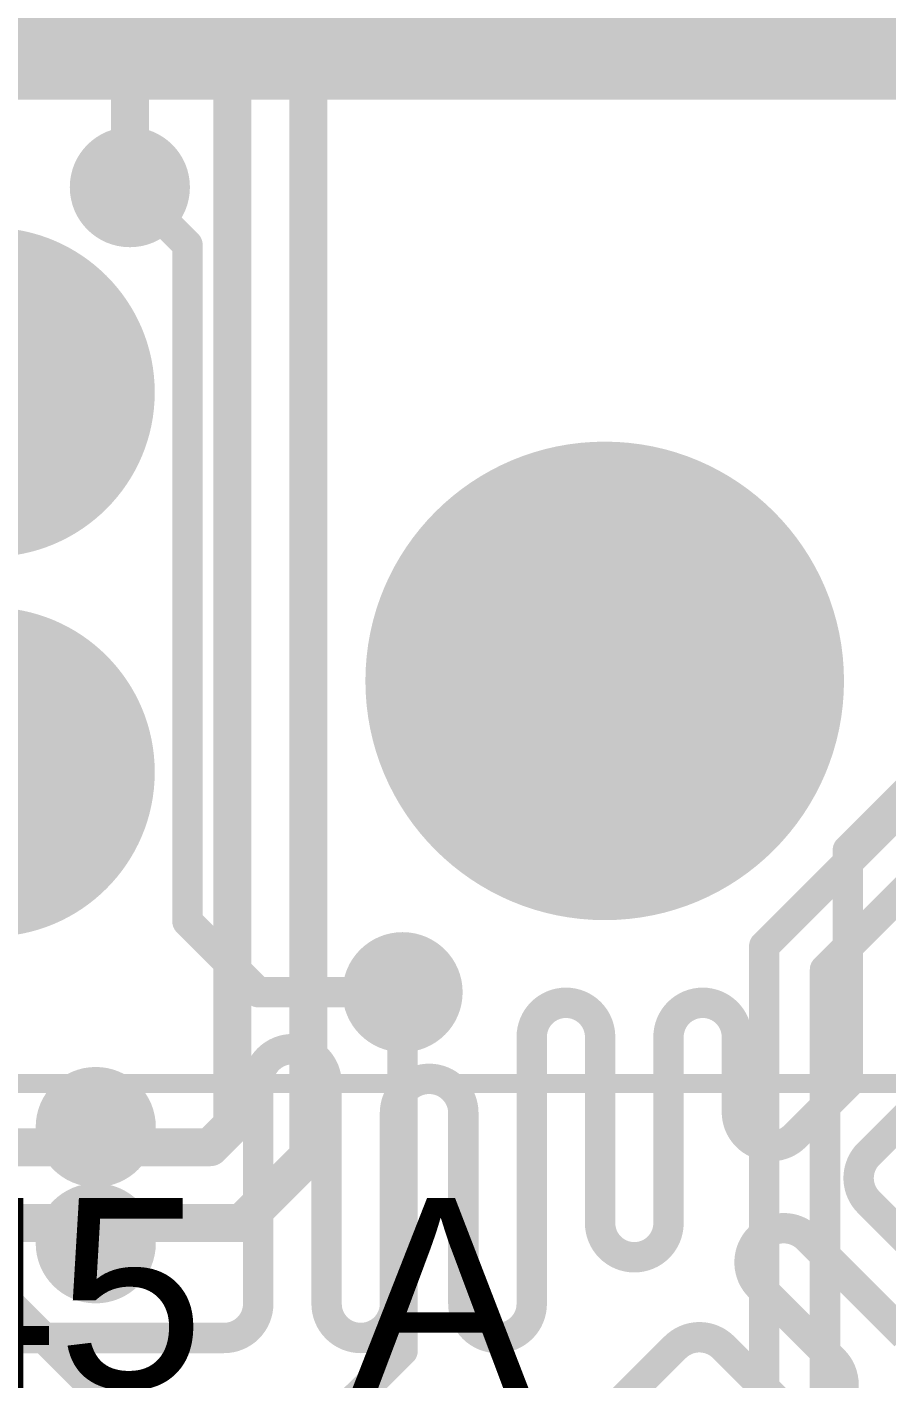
# Model space of a CAD drawing. Header units: millimetres. Extents: x -0.39 to 1.43, y -0.39 to 1.45.
# Drawn here: x 0.4839 to 0.7103, y 0.6242 to 0.9802 of the extents above; entities that cross this region are included whole.
import ezdxf

# ---------------------------------------------------------------- set-up
doc = ezdxf.new("R2010")
doc.units = ezdxf.units.MM
doc.header["$MEASUREMENT"] = 0
for name, color, linetype in [('BottomLayer', 5, 'Continuous'), ('BottomSolder', 6, 'Continuous'), ('MultiLayer', 9, 'Continuous'), ('PadHoleLayer', 156, 'Continuous'), ('TopLayer', 1, 'Continuous'), ('TopOverlay', 2, 'Continuous'), ('TopSolder', 216, 'Continuous'), ('ViaHoleLayer', 16, 'Continuous')]:
    doc.layers.add(name, color=color, linetype=linetype)
doc.styles.add('Arial', font='', dxfattribs={"height": 0.2})
doc.styles.get('Arial').set_extended_font_data('Arial')

# ---------------------------------------------------------------- blocks, each defined once
blk = doc.blocks.new('HY951180A_81')
at = {"layer": 'BottomLayer'}
h = blk.add_hatch(color=5, dxfattribs=at)
edge = h.paths.add_edge_path()
edge.add_arc((-0.2490156, 0.2559055), 0.0393701, 0, 360)
h = blk.add_hatch(color=5, dxfattribs=at)
edge = h.paths.add_edge_path()
edge.add_arc((-0.1490156, 0.2559055), 0.0393701, 0, 360)
at = {"layer": 'BottomSolder'}
h = blk.add_hatch(color=6, dxfattribs=at)
edge = h.paths.add_edge_path()
edge.add_arc((-0.2490156, 0.2559055), 0.0433701, 0, 360)
h = blk.add_hatch(color=6, dxfattribs=at)
edge = h.paths.add_edge_path()
edge.add_arc((-0.1490156, 0.2559055), 0.0433701, 0, 360)
h = blk.add_hatch(color=6, dxfattribs=at)
edge = h.paths.add_edge_path()
edge.add_arc((-0.2249999, 0.0940945), 0.004, 0, 360)
at = {"layer": 'MultiLayer'}
h = blk.add_hatch(color=9, dxfattribs=at)
edge = h.paths.add_edge_path()
edge.add_arc((-0.2490156, 0.2559055), 0.0393701, 0, 360)
h = blk.add_hatch(color=9, dxfattribs=at)
edge = h.paths.add_edge_path()
edge.add_arc((-0.1490156, 0.2559055), 0.0393701, 0, 360)
at = {"layer": 'PadHoleLayer'}
h = blk.add_hatch(color=156, dxfattribs=at)
edge = h.paths.add_edge_path()
edge.add_arc((-0.2490156, 0.2559055), 0.0200787, 0, 360)
h = blk.add_hatch(color=156, dxfattribs=at)
edge = h.paths.add_edge_path()
edge.add_arc((-0.1490156, 0.2559055), 0.0200787, 0, 360)
h = blk.add_hatch(color=156, dxfattribs=at)
edge = h.paths.add_edge_path()
edge.add_arc((-0.2249999, 0.0940945), 0.0629921, 0, 360)
at = {"layer": 'TopLayer'}
h = blk.add_hatch(color=1, dxfattribs=at)
edge = h.paths.add_edge_path()
edge.add_arc((-0.2490156, 0.2559055), 0.0393701, 0, 360)
h = blk.add_hatch(color=1, dxfattribs=at)
edge = h.paths.add_edge_path()
edge.add_arc((-0.1490156, 0.2559055), 0.0393701, 0, 360)
at = {"layer": 'TopSolder'}
h = blk.add_hatch(color=216, dxfattribs=at)
edge = h.paths.add_edge_path()
edge.add_arc((-0.2490156, 0.2559055), 0.0433701, 0, 360)
h = blk.add_hatch(color=216, dxfattribs=at)
edge = h.paths.add_edge_path()
edge.add_arc((-0.1490156, 0.2559055), 0.0433701, 0, 360)
h = blk.add_hatch(color=216, dxfattribs=at)
edge = h.paths.add_edge_path()
edge.add_arc((-0.2249999, 0.0940945), 0.004, 0, 360)
at = {"layer": 'TopOverlay', "const_width": 0.005}
blk.add_lwpolyline([(-0.3309998, 0.3605), (-0.3309998, 0.003)], dxfattribs=at)

msp = doc.modelspace()

# ---------------------------------------------------------------- hatches: boundary and pattern name
at = {"layer": 'BottomLayer'}
h = msp.add_hatch(color=5, dxfattribs=at)
edge = h.paths.add_edge_path()
edge.add_arc((0.511, 0.938), 0.011811, 0, 360)
h = msp.add_hatch(color=5, dxfattribs=at)
edge = h.paths.add_edge_path()
edge.add_arc((0.582787, 0.7260428), 0.011811, 0, 360)
h = msp.add_hatch(color=5, dxfattribs=at)
edge = h.paths.add_edge_path()
edge.add_arc((0.5020209, 0.6905428), 0.011811, 0, 360)
h = msp.add_hatch(color=5, dxfattribs=at)
edge = h.paths.add_edge_path()
edge.add_arc((0.5020209, 0.6599208), 0.011811, 0, 360)
at = {"layer": 'BottomSolder'}
h = msp.add_hatch(color=6, dxfattribs=at)
edge = h.paths.add_edge_path()
edge.add_arc((0.511, 0.938), 0.015811, 0, 360)
h = msp.add_hatch(color=6, dxfattribs=at)
edge = h.paths.add_edge_path()
edge.add_arc((0.582787, 0.7260428), 0.015811, 0, 360)
h = msp.add_hatch(color=6, dxfattribs=at)
edge = h.paths.add_edge_path()
edge.add_arc((0.5020209, 0.6905428), 0.015811, 0, 360)
h = msp.add_hatch(color=6, dxfattribs=at)
edge = h.paths.add_edge_path()
edge.add_arc((0.5020209, 0.6599208), 0.015811, 0, 360)
at = {"layer": 'TopLayer'}
h = msp.add_hatch(color=1, dxfattribs=at)
edge = h.paths.add_edge_path()
edge.add_arc((0.511, 0.938), 0.011811, 0, 360)
h = msp.add_hatch(color=1, dxfattribs=at)
edge = h.paths.add_edge_path()
edge.add_arc((0.582787, 0.7260428), 0.011811, 0, 360)
h = msp.add_hatch(color=1, dxfattribs=at)
edge = h.paths.add_edge_path()
edge.add_arc((0.5020209, 0.6905428), 0.011811, 0, 360)
h = msp.add_hatch(color=1, dxfattribs=at)
edge = h.paths.add_edge_path()
edge.add_arc((0.5020209, 0.6599208), 0.011811, 0, 360)
at = {"layer": 'TopSolder'}
h = msp.add_hatch(color=216, dxfattribs=at)
edge = h.paths.add_edge_path()
edge.add_arc((0.511, 0.938), 0.015811, 0, 360)
h = msp.add_hatch(color=216, dxfattribs=at)
edge = h.paths.add_edge_path()
edge.add_arc((0.582787, 0.7260428), 0.015811, 0, 360)
h = msp.add_hatch(color=216, dxfattribs=at)
edge = h.paths.add_edge_path()
edge.add_arc((0.5020209, 0.6905428), 0.015811, 0, 360)
h = msp.add_hatch(color=216, dxfattribs=at)
edge = h.paths.add_edge_path()
edge.add_arc((0.5020209, 0.6599208), 0.015811, 0, 360)
at = {"layer": 'ViaHoleLayer'}
h = msp.add_hatch(color=16, dxfattribs=at)
edge = h.paths.add_edge_path()
edge.add_arc((0.511, 0.938), 0.0059055, 0, 360)
h = msp.add_hatch(color=16, dxfattribs=at)
edge = h.paths.add_edge_path()
edge.add_arc((0.582787, 0.7260428), 0.0059055, 0, 360)
h = msp.add_hatch(color=16, dxfattribs=at)
edge = h.paths.add_edge_path()
edge.add_arc((0.5020209, 0.6905428), 0.0059055, 0, 360)
h = msp.add_hatch(color=16, dxfattribs=at)
edge = h.paths.add_edge_path()
edge.add_arc((0.5020209, 0.6599208), 0.0059055, 0, 360)

# ---------------------------------------------------------------- linework, layer by layer
at = {"layer": 'BottomLayer'}
for points, const_width in [([(0.4560832, 0.9735075), (0.8059362, 0.9735075)], 0.025), ([(0.511, 0.938), (0.5261652, 0.9228348)], 0.008), ([(0.5261652, 0.7446646), (0.5261652, 0.9228348)], 0.008), ([(0.7, 0.7634653), (0.7445423, 0.8080076)], 0.008), ([(0.7, 0.702), (0.7, 0.7634653)], 0.008), ([(0.5261652, 0.7446646), (0.544787, 0.7260428)], 0.008), ([(0.544787, 0.7260428), (0.582787, 0.7260428)], 0.008), ([(0.616787, 0.6440002), (0.616787, 0.7142531)], 0.008), ([(0.634787, 0.6652428), (0.634787, 0.7142531)], 0.008), ([(0.652787, 0.6652428), (0.652787, 0.7142531)], 0.008), ([(0.670787, 0.6945149), (0.670787, 0.7142531)], 0.008), ([(0.544787, 0.6440002), (0.544787, 0.7020428)], 0.008), ([(0.562787, 0.6440002), (0.562787, 0.7020428)], 0.008), ([(0.6972875, 0.6992875), (0.7, 0.702)], 0.008), ([(0.686151, 0.688151), (0.6972875, 0.6992875)], 0.008), ([(0.580787, 0.6440002), (0.580787, 0.6942318)], 0.008), ([(0.598787, 0.6440002), (0.598787, 0.6942318)], 0.008), ([(0.7054686, 0.6834686), (0.718, 0.696)], 0.008), ([(0.4930238, 0.6852318), (0.4983348, 0.6905428)], 0.01), ([(0.4983348, 0.6905428), (0.5020209, 0.6905428)], 0.01), ([(0.4696586, 0.6852318), (0.4930238, 0.6852318)], 0.01), ([(0.7054685, 0.6707405), (0.7054686, 0.6707406)], 0.008), ([(0.7054686, 0.6707406), (0.7278438, 0.6483654)], 0.008), ([(0.4613744, 0.6652318), (0.4930238, 0.6652318)], 0.01), ([(0.4930238, 0.6652318), (0.4983348, 0.6599208)], 0.01), ([(0.4983348, 0.6599208), (0.5020209, 0.6599208)], 0.01), ([(0.6767568, 0.6612684), (0.6767569, 0.6612685)], 0.008), ([(0.6894847, 0.6612683), (0.6894848, 0.6612684)], 0.008), ([(0.6894848, 0.6612684), (0.7151158, 0.6356374)], 0.008), ([(0.6767568, 0.6485404), (0.6767569, 0.6485405)], 0.008), ([(0.6767569, 0.6485405), (0.6962297, 0.6290677)], 0.008), ([(0.4443116, 0.6350002), (0.4941724, 0.6350002)], 0.008), ([(0.4941724, 0.6350002), (0.535787, 0.6350002)], 0.008), ([(0.6390002, 0.6170002), (0.6545568, 0.6325568)], 0.008), ([(0.6672848, 0.6325568), (0.6835017, 0.6163399)], 0.008), ([(0.6962296, 0.6290676), (0.6962297, 0.6290677)], 0.008)]:
    msp.add_lwpolyline(points, dxfattribs=dict(at, const_width=const_width))
for points, const_width in [([(0.509, 0.938, 1), (0.513, 0.938, 1)], 0.004), ([(0.5241652, 0.9228348, 1), (0.5281652, 0.9228348, 1)], 0.004), ([(0.5241652, 0.9228348, 1), (0.5281652, 0.9228348, 1)], 0.004), ([(0.698, 0.7634653, 1), (0.702, 0.7634653, 1)], 0.004), ([(0.698, 0.7634653, 1), (0.702, 0.7634653, 1)], 0.004), ([(0.5241652, 0.7446646, 1), (0.5281652, 0.7446646, 1)], 0.004), ([(0.5241652, 0.7446646, 1), (0.5281652, 0.7446646, 1)], 0.004), ([(0.542787, 0.7260428, 1), (0.546787, 0.7260428, 1)], 0.004), ([(0.542787, 0.7260428, 1), (0.546787, 0.7260428, 1)], 0.004), ([(0.580787, 0.7260428, 1), (0.584787, 0.7260428, 1)], 0.004), ([(0.614787, 0.7142531, 1), (0.618787, 0.7142531, 1)], 0.004), ([(0.614787, 0.7142531, 1), (0.618787, 0.7142531, 1)], 0.004), ([(0.632787, 0.7142531, 1), (0.636787, 0.7142531, 1)], 0.004), ([(0.632787, 0.7142531, 1), (0.636787, 0.7142531, 1)], 0.004), ([(0.650787, 0.7142531, 1), (0.654787, 0.7142531, 1)], 0.004), ([(0.650787, 0.7142531, 1), (0.654787, 0.7142531, 1)], 0.004), ([(0.668787, 0.7142531, 1), (0.672787, 0.7142531, 1)], 0.004), ([(0.668787, 0.7142531, 1), (0.672787, 0.7142531, 1)], 0.004), ([(0.542787, 0.7020428, 1), (0.546787, 0.7020428, 1)], 0.004), ([(0.542787, 0.7020428, 1), (0.546787, 0.7020428, 1)], 0.004), ([(0.560787, 0.7020428, 1), (0.564787, 0.7020428, 1)], 0.004), ([(0.560787, 0.7020428, 1), (0.564787, 0.7020428, 1)], 0.004), ([(0.698, 0.702, 1), (0.702, 0.702, 1)], 0.004), ([(0.698, 0.702, 1), (0.702, 0.702, 1)], 0.004), ([(0.6952875, 0.6992875, 1), (0.6992875, 0.6992875, 1)], 0.004), ([(0.6952875, 0.6992875, 1), (0.6992875, 0.6992875, 1)], 0.004), ([(0.578787, 0.6942318, 1), (0.582787, 0.6942318, 1)], 0.004), ([(0.578787, 0.6942318, 1), (0.582787, 0.6942318, 1)], 0.004), ([(0.596787, 0.6942318, 1), (0.600787, 0.6942318, 1)], 0.004), ([(0.596787, 0.6942318, 1), (0.600787, 0.6942318, 1)], 0.004), ([(0.668787, 0.6945149, 1), (0.672787, 0.6945149, 1)], 0.004), ([(0.668787, 0.6945149, 1), (0.672787, 0.6945149, 1)], 0.004), ([(0.4958348, 0.6905428, 1), (0.5008348, 0.6905428, 1)], 0.005), ([(0.4958348, 0.6905428, 1), (0.5008348, 0.6905428, 1)], 0.005), ([(0.4995209, 0.6905428, 1), (0.5045209, 0.6905428, 1)], 0.005), ([(0.684151, 0.688151, 1), (0.688151, 0.688151, 1)], 0.004), ([(0.684151, 0.688151, 1), (0.688151, 0.688151, 1)], 0.004), ([(0.4905238, 0.6852318, 1), (0.4955238, 0.6852318, 1)], 0.005), ([(0.4905238, 0.6852318, 1), (0.4955238, 0.6852318, 1)], 0.005), ([(0.7034686, 0.6834686, 1), (0.7074686, 0.6834686, 1)], 0.004), ([(0.7034686, 0.6834686, 1), (0.7074686, 0.6834686, 1)], 0.004), ([(0.7034685, 0.6707405, 1), (0.7074685, 0.6707405, 1)], 0.004), ([(0.7034686, 0.6707406, 1), (0.7074686, 0.6707406, 1)], 0.004), ([(0.7034686, 0.6707406, 1), (0.7074686, 0.6707406, 1)], 0.004), ([(0.7034686, 0.6707406, 1), (0.7074686, 0.6707406, 1)], 0.004), ([(0.4905238, 0.6652318, 1), (0.4955238, 0.6652318, 1)], 0.005), ([(0.4905238, 0.6652318, 1), (0.4955238, 0.6652318, 1)], 0.005), ([(0.632787, 0.6652428, 1), (0.636787, 0.6652428, 1)], 0.004), ([(0.632787, 0.6652428, 1), (0.636787, 0.6652428, 1)], 0.004), ([(0.650787, 0.6652428, 1), (0.654787, 0.6652428, 1)], 0.004), ([(0.650787, 0.6652428, 1), (0.654787, 0.6652428, 1)], 0.004), ([(0.4958348, 0.6599208, 1), (0.5008348, 0.6599208, 1)], 0.005), ([(0.4958348, 0.6599208, 1), (0.5008348, 0.6599208, 1)], 0.005), ([(0.4995209, 0.6599208, 1), (0.5045209, 0.6599208, 1)], 0.005), ([(0.6747568, 0.6612684, 1), (0.6787568, 0.6612684, 1)], 0.004), ([(0.6747568, 0.6612684, 1), (0.6787568, 0.6612684, 1)], 0.004), ([(0.6747569, 0.6612685, 1), (0.6787569, 0.6612685, 1)], 0.004), ([(0.6747569, 0.6612685, 1), (0.6787569, 0.6612685, 1)], 0.004), ([(0.6874847, 0.6612683, 1), (0.6914847, 0.6612683, 1)], 0.004), ([(0.6874848, 0.6612684, 1), (0.6914848, 0.6612684, 1)], 0.004), ([(0.6874848, 0.6612684, 1), (0.6914848, 0.6612684, 1)], 0.004), ([(0.6874848, 0.6612684, 1), (0.6914848, 0.6612684, 1)], 0.004), ([(0.6747568, 0.6485404, 1), (0.6787568, 0.6485404, 1)], 0.004), ([(0.6747568, 0.6485404, 1), (0.6787568, 0.6485404, 1)], 0.004), ([(0.6747569, 0.6485405, 1), (0.6787569, 0.6485405, 1)], 0.004), ([(0.6747569, 0.6485405, 1), (0.6787569, 0.6485405, 1)], 0.004), ([(0.542787, 0.6440002, 1), (0.546787, 0.6440002, 1)], 0.004), ([(0.542787, 0.6440002, 1), (0.546787, 0.6440002, 1)], 0.004), ([(0.560787, 0.6440002, 1), (0.564787, 0.6440002, 1)], 0.004), ([(0.560787, 0.6440002, 1), (0.564787, 0.6440002, 1)], 0.004), ([(0.578787, 0.6440002, 1), (0.582787, 0.6440002, 1)], 0.004), ([(0.578787, 0.6440002, 1), (0.582787, 0.6440002, 1)], 0.004), ([(0.596787, 0.6440002, 1), (0.600787, 0.6440002, 1)], 0.004), ([(0.596787, 0.6440002, 1), (0.600787, 0.6440002, 1)], 0.004), ([(0.614787, 0.6440002, 1), (0.618787, 0.6440002, 1)], 0.004), ([(0.614787, 0.6440002, 1), (0.618787, 0.6440002, 1)], 0.004), ([(0.4921724, 0.6350002, 1), (0.4961724, 0.6350002, 1)], 0.004), ([(0.4921724, 0.6350002, 1), (0.4961724, 0.6350002, 1)], 0.004), ([(0.533787, 0.6350002, 1), (0.537787, 0.6350002, 1)], 0.004), ([(0.533787, 0.6350002, 1), (0.537787, 0.6350002, 1)], 0.004), ([(0.6525568, 0.6325568, 1), (0.6565568, 0.6325568, 1)], 0.004), ([(0.6525568, 0.6325568, 1), (0.6565568, 0.6325568, 1)], 0.004), ([(0.6652848, 0.6325568, 1), (0.6692848, 0.6325568, 1)], 0.004), ([(0.6652848, 0.6325568, 1), (0.6692848, 0.6325568, 1)], 0.004), ([(0.6942296, 0.6290676, 1), (0.6982296, 0.6290676, 1)], 0.004), ([(0.6942297, 0.6290677, 1), (0.6982297, 0.6290677, 1)], 0.004), ([(0.6942297, 0.6290677, 1), (0.6982297, 0.6290677, 1)], 0.004), ([(0.6942297, 0.6290677, 1), (0.6982297, 0.6290677, 1)], 0.004)]:
    msp.add_lwpolyline(points, format="xyb", close=True, dxfattribs=dict(at, const_width=const_width))
at = {"layer": 'BottomLayer', "const_width": 0.008}
for points in [[(0.616787, 0.7142531, -0.9999999999999999), (0.634787, 0.7142531)], [(0.652787, 0.7142531, -0.9999999999999999), (0.670787, 0.7142531)], [(0.544787, 0.7020428, -0.9999999999999999), (0.562787, 0.7020428)], [(0.580787, 0.6942318, -0.9999999999999999), (0.598787, 0.6942318)], [(0.686151, 0.688151, -0.6681814790490035), (0.670787, 0.6945149)], [(0.7054686, 0.6707406, -0.4142181647253171), (0.7054686, 0.6834686)], [(0.652787, 0.6652428, -0.9999999999999999), (0.634787, 0.6652428)], [(0.6767568, 0.6612684, -0.4142135623730951), (0.6894848, 0.6612684)], [(0.6767568, 0.6485404, -0.4142181647253164), (0.6767569, 0.6612685)], [(0.544787, 0.6440002, -0.4142135623730951), (0.535787, 0.6350002)], [(0.580787, 0.6440002, -0.9999999999999999), (0.562787, 0.6440002)], [(0.616787, 0.6440002, -0.9999999999999999), (0.598787, 0.6440002)], [(0.6545568, 0.6325568, -0.4142181647614765), (0.6672848, 0.6325568)], [(0.6962297, 0.6290677, -0.4142112611845208), (0.6962297, 0.6163398)]]:
    msp.add_lwpolyline(points, format="xyb", dxfattribs=at)
at = {"layer": 'TopLayer'}
for points, const_width in [([(0.511, 0.938), (0.511, 1.095)], 0.01), ([(0.538, 0.6910897), (0.538, 1.036507)], 0.01), ([(0.558, 0.6828055), (0.558, 1.0282228)], 0.01), ([(0.678, 0.7382132), (0.7487868, 0.809)], 0.008), ([(0.6939852, 0.7319852), (0.756, 0.794)], 0.008), ([(0.678, 0.5758578), (0.678, 0.7382132)], 0.008), ([(0.6939852, 0.6032575), (0.6939852, 0.7319852)], 0.008), ([(0.582787, 0.6315927), (0.582787, 0.7260428)], 0.008), ([(0.407, 0.7164102), (0.5414263, 0.5819839)], 0.008), ([(0.5020209, 0.6905428), (0.505707, 0.6905428)], 0.01), ([(0.505707, 0.6905428), (0.511018, 0.6852318)], 0.01), ([(0.5321421, 0.6852318), (0.538, 0.6910897)], 0.01), ([(0.511018, 0.6852318), (0.5321421, 0.6852318)], 0.01), ([(0.5404263, 0.6652318), (0.558, 0.6828055)], 0.01), ([(0.505707, 0.6599208), (0.511018, 0.6652318)], 0.01), ([(0.511018, 0.6652318), (0.5404263, 0.6652318)], 0.01), ([(0.5020209, 0.6599208), (0.505707, 0.6599208)], 0.01), ([(0.558, 0.6068057), (0.582787, 0.6315927)], 0.008)]:
    msp.add_lwpolyline(points, dxfattribs=dict(at, const_width=const_width))
for points, const_width in [([(0.5085, 0.938, 1), (0.5135, 0.938, 1)], 0.005), ([(0.676, 0.7382132, 1), (0.68, 0.7382132, 1)], 0.004), ([(0.676, 0.7382132, 1), (0.68, 0.7382132, 1)], 0.004), ([(0.6919852, 0.7319852, 1), (0.6959852, 0.7319852, 1)], 0.004), ([(0.6919852, 0.7319852, 1), (0.6959852, 0.7319852, 1)], 0.004), ([(0.580787, 0.7260428, 1), (0.584787, 0.7260428, 1)], 0.004), ([(0.4995209, 0.6905428, 1), (0.5045209, 0.6905428, 1)], 0.005), ([(0.503207, 0.6905428, 1), (0.508207, 0.6905428, 1)], 0.005), ([(0.503207, 0.6905428, 1), (0.508207, 0.6905428, 1)], 0.005), ([(0.5355, 0.6910897, 1), (0.5405, 0.6910897, 1)], 0.005), ([(0.5355, 0.6910897, 1), (0.5405, 0.6910897, 1)], 0.005), ([(0.508518, 0.6852318, 1), (0.513518, 0.6852318, 1)], 0.005), ([(0.508518, 0.6852318, 1), (0.513518, 0.6852318, 1)], 0.005), ([(0.5296421, 0.6852318, 1), (0.5346421, 0.6852318, 1)], 0.005), ([(0.5296421, 0.6852318, 1), (0.5346421, 0.6852318, 1)], 0.005), ([(0.5555, 0.6828055, 1), (0.5605, 0.6828055, 1)], 0.005), ([(0.5555, 0.6828055, 1), (0.5605, 0.6828055, 1)], 0.005), ([(0.508518, 0.6652318, 1), (0.513518, 0.6652318, 1)], 0.005), ([(0.508518, 0.6652318, 1), (0.513518, 0.6652318, 1)], 0.005), ([(0.5379263, 0.6652318, 1), (0.5429263, 0.6652318, 1)], 0.005), ([(0.5379263, 0.6652318, 1), (0.5429263, 0.6652318, 1)], 0.005), ([(0.4995209, 0.6599208, 1), (0.5045209, 0.6599208, 1)], 0.005), ([(0.503207, 0.6599208, 1), (0.508207, 0.6599208, 1)], 0.005), ([(0.503207, 0.6599208, 1), (0.508207, 0.6599208, 1)], 0.005), ([(0.580787, 0.6315927, 1), (0.584787, 0.6315927, 1)], 0.004), ([(0.580787, 0.6315927, 1), (0.584787, 0.6315927, 1)], 0.004)]:
    msp.add_lwpolyline(points, format="xyb", close=True, dxfattribs=dict(at, const_width=const_width))

# ---------------------------------------------------------------- block references
at = {"rotation": 90}
msp.add_blockref('HY951180A_81', (0.7300875, 1.0330074), dxfattribs=at)

# ---------------------------------------------------------------- texts
at = {"layer": 'TopOverlay', "style": 'Arial'}
msp.add_text('RJ45_A', height=0.05, rotation=360, dxfattribs=at).set_placement((0.3675875, 0.6218165))

doc.saveas('drawing.dxf')
